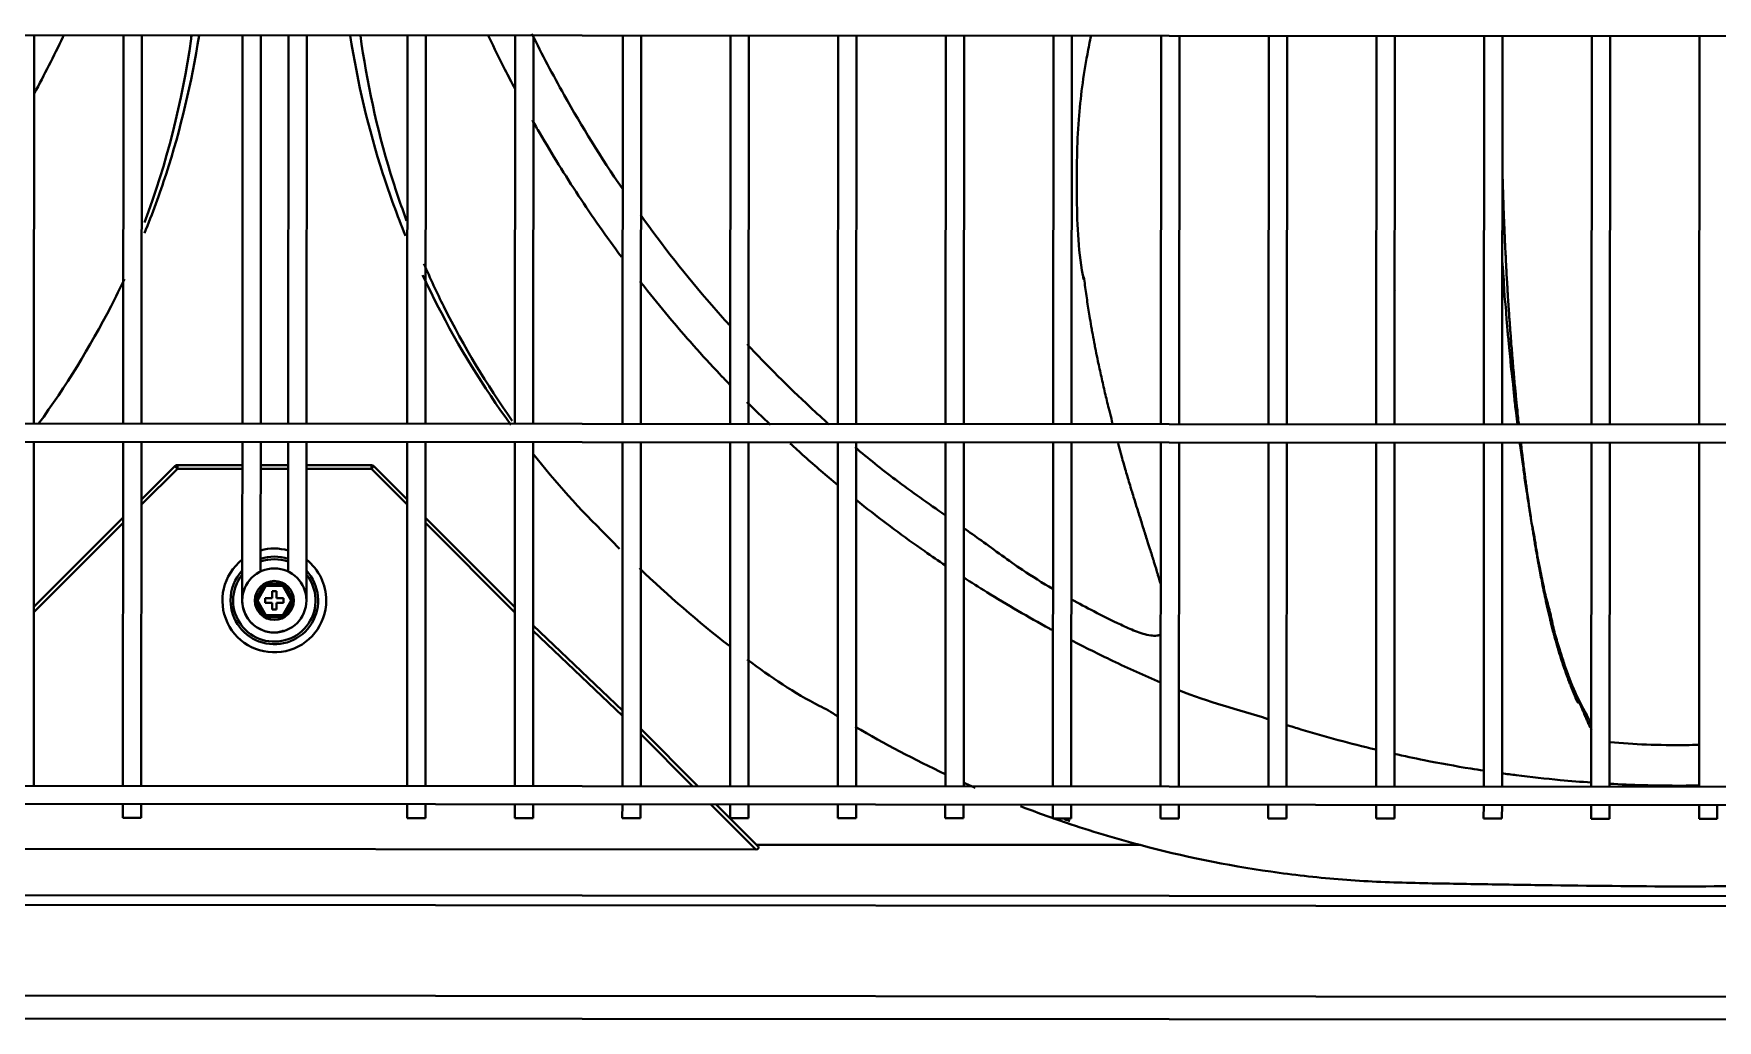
# Model space of a CAD drawing. Extents: x 58467 to 79089, y -33726 to -17391.
# Drawn here: x 72333.04 to 72369.78, y -21005.08 to -20983.54 of the extents above; entities that cross this region are included whole.
import ezdxf

# ---------------------------------------------------------------- set-up
doc = ezdxf.new("R2010")
doc.units = 0
doc.header["$LTSCALE"] = 100
doc.layers.add('+ENTE-ST-DOSEME USTU KONDDRENAJ', color=110, linetype='DOSEMEUSTUKONDENSDRENAJ_LINE', lineweight=40)
doc.linetypes.add('DOSEMEUSTUKONDENSDRENAJ_LINE', pattern='A,300,-40,["CD",Standard,S=15,R=0,X=-35,Y=-7.5],0', length=340)

# ---------------------------------------------------------------- blocks, each defined once
blk = doc.blocks.new('FUAYE KLİMA SANT')
at = {"color": 3}
for p, q in [((54066.519, -33684.622, 1.271), (54184.882, -33684.695, 1.271)), ((54120.379, -33693.133, 1.271), (54120.384, -33684.655, 1.271)), ((54122.333, -33684.656, 1.271), (54122.328, -33693.135, 1.271)), ((54122.728, -33693.135, 1.271), (54122.733, -33684.656, 1.271)), ((54124.934, -33684.658, 1.271), (54124.928, -33693.137, 1.271)), ((54125.328, -33693.137, 1.271), (54125.333, -33684.658, 1.271)), ((54125.933, -33684.658, 1.271), (54125.928, -33693.137, 1.271)), ((54126.328, -33693.137, 1.271), (54126.333, -33684.659, 1.271)), ((54128.532, -33684.66, 1.271), (54128.527, -33693.138, 1.271)), ((54128.927, -33693.139, 1.271), (54128.932, -33684.66, 1.271)), ((54130.882, -33684.661, 1.271), (54130.877, -33693.14, 1.271)), ((54131.277, -33693.14, 1.271), (54131.282, -33684.661, 1.271)), ((54133.232, -33684.663, 1.271), (54133.227, -33693.141, 1.271)), ((54133.627, -33693.141, 1.271), (54133.632, -33684.663, 1.271)), ((54135.581, -33684.664, 1.271), (54135.576, -33693.143, 1.271)), ((54135.976, -33693.143, 1.271), (54135.981, -33684.664, 1.271)), ((54137.931, -33684.665, 1.271), (54137.926, -33693.144, 1.271)), ((54138.326, -33693.144, 1.271), (54138.331, -33684.666, 1.271)), ((54140.281, -33684.667, 1.271), (54140.275, -33693.146, 1.271)), ((54140.675, -33693.146, 1.271), (54140.681, -33684.667, 1.271)), ((54142.63, -33684.668, 1.271), (54142.625, -33693.147, 1.271)), ((54143.025, -33693.147, 1.271), (54143.03, -33684.669, 1.271)), ((54144.98, -33684.67, 1.271), (54144.975, -33693.148, 1.271)), ((54145.375, -33693.149, 1.271), (54145.38, -33684.67, 1.271)), ((54147.33, -33684.671, 1.271), (54147.324, -33693.15, 1.271)), ((54147.724, -33693.15, 1.271), (54147.729, -33684.671, 1.271)), ((54149.68, -33684.673, 1.271), (54149.675, -33693.151, 1.271)), ((54150.075, -33693.151, 1.271), (54150.08, -33684.673, 1.271)), ((54152.03, -33684.674, 1.271), (54152.025, -33693.153, 1.271)), ((54152.425, -33693.153, 1.271), (54152.43, -33684.674, 1.271)), ((54154.379, -33684.676, 1.271), (54154.374, -33693.154, 1.271)), ((54154.774, -33693.154, 1.271), (54154.779, -33684.676, 1.271)), ((54156.729, -33684.677, 1.271), (54156.724, -33693.156, 1.271)), ((54150.077, -33690.241, 1.271), (54150.089, -33690.22, 1.271)), ((54184.876, -33693.173, 1.271), (54066.514, -33693.101, 1.271)), ((54066.513, -33693.501, 1.271), (54184.876, -33693.573, 1.271)), ((54120.374, -33701.038, 1.271), (54120.378, -33693.533, 1.271)), ((54122.328, -33693.535, 1.271), (54122.323, -33701.04, 1.271)), ((54122.723, -33701.04, 1.271), (54122.728, -33693.535, 1.271)), ((54124.928, -33693.537, 1.271), (54124.927, -33695.81, 1.271)), ((54125.327, -33695.81, 1.271), (54125.328, -33693.537, 1.271)), ((54125.928, -33693.537, 1.271), (54125.927, -33694.671, 1.271)), ((54126.327, -33694.672, 1.271), (54126.327, -33693.537, 1.271)), ((54128.527, -33693.538, 1.271), (54128.523, -33701.043, 1.271)), ((54128.922, -33701.044, 1.271), (54128.927, -33693.539, 1.271)), ((54130.877, -33693.54, 1.271), (54130.872, -33701.045, 1.271)), ((54131.272, -33701.045, 1.271), (54131.277, -33693.54, 1.271)), ((54133.226, -33693.541, 1.271), (54133.222, -33701.046, 1.271)), ((54133.622, -33701.046, 1.271), (54133.626, -33693.541, 1.271)), ((54135.576, -33693.543, 1.271), (54135.571, -33701.048, 1.271)), ((54135.971, -33701.048, 1.271), (54135.976, -33693.543, 1.271)), ((54137.926, -33693.544, 1.271), (54137.921, -33701.049, 1.271)), ((54138.321, -33701.049, 1.271), (54138.326, -33693.544, 1.271)), ((54140.275, -33693.546, 1.271), (54140.271, -33701.05, 1.271)), ((54140.671, -33701.051, 1.271), (54140.675, -33693.546, 1.271)), ((54142.625, -33693.547, 1.271), (54142.62, -33701.052, 1.271)), ((54143.02, -33701.052, 1.271), (54143.025, -33693.547, 1.271)), ((54144.974, -33693.548, 1.271), (54144.97, -33701.053, 1.271)), ((54145.37, -33701.054, 1.271), (54145.374, -33693.549, 1.271)), ((54147.324, -33693.55, 1.271), (54147.32, -33701.055, 1.271)), ((54147.719, -33701.055, 1.271), (54147.724, -33693.55, 1.271)), ((54149.675, -33693.551, 1.271), (54149.67, -33701.056, 1.271)), ((54150.07, -33701.056, 1.271), (54150.075, -33693.551, 1.271)), ((54152.024, -33693.553, 1.271), (54152.02, -33701.058, 1.271)), ((54152.42, -33701.058, 1.271), (54152.424, -33693.553, 1.271)), ((54154.374, -33693.554, 1.271), (54154.369, -33701.059, 1.271)), ((54154.769, -33701.059, 1.271), (54154.774, -33693.554, 1.271)), ((54156.724, -33693.556, 1.271), (54156.719, -33701.061, 1.271)), ((54122.727, -33694.788, 1.271), (54123.454, -33694.062, 1.271)), ((54122.727, -33694.901, 1.271), (54123.511, -33694.119, 1.271)), ((54123.511, -33694.119, 1.271), (54123.454, -33694.062, 1.271)), ((54123.511, -33694.039, 1.271), (54124.928, -33694.04, 1.271)), ((54123.511, -33694.119, 1.271), (54123.511, -33694.039, 1.271)), ((54123.511, -33694.119, 1.271), (54124.928, -33694.119, 1.271)), ((54125.328, -33694.04, 1.271), (54125.927, -33694.04, 1.271)), ((54125.328, -33694.12, 1.271), (54125.927, -33694.12, 1.271)), ((54126.327, -33694.04, 1.271), (54127.744, -33694.041, 1.271)), ((54126.327, -33694.12, 1.271), (54127.744, -33694.121, 1.271)), ((54127.744, -33694.121, 1.271), (54127.744, -33694.041, 1.271)), ((54127.801, -33694.065, 1.271), (54127.744, -33694.121, 1.271)), ((54127.744, -33694.121, 1.271), (54128.526, -33694.904, 1.271)), ((54127.801, -33694.065, 1.271), (54128.526, -33694.791, 1.271)), ((54124.927, -33694.954, 1.271), (54124.927, -33695.319, 1.271)), ((54125.327, -33695.319, 1.271), (54125.327, -33694.954, 1.271)), ((54125.927, -33694.954, 1.271), (54125.926, -33695.32, 1.271)), ((54125.927, -33694.671, 1.271), (54125.927, -33694.954, 1.271)), ((54126.326, -33695.32, 1.271), (54126.327, -33694.954, 1.271)), ((54126.327, -33694.954, 1.271), (54126.327, -33694.672, 1.271)), ((54126.327, -33694.954, 1.271), (54126.327, -33694.954, 1.271)), ((54120.376, -33697.136, 1.271), (54122.327, -33695.188, 1.271)), ((54120.376, -33697.25, 1.271), (54122.327, -33695.301, 1.271)), ((54125.926, -33695.32, 1.271), (54125.926, -33695.603, 1.271)), ((54126.326, -33695.32, 1.271), (54126.326, -33695.32, 1.271)), ((54126.326, -33695.603, 1.271), (54126.326, -33695.32, 1.271)), ((54128.926, -33695.191, 1.271), (54130.875, -33697.142, 1.271)), ((54128.926, -33695.304, 1.271), (54130.875, -33697.255, 1.271)), ((54124.927, -33695.602, 1.271), (54124.926, -33696.981, 1.271)), ((54125.326, -33696.363, 1.271), (54125.327, -33695.602, 1.271)), ((54125.926, -33695.603, 1.271), (54125.926, -33696.363, 1.271)), ((54126.325, -33696.977, 1.271), (54126.326, -33695.603, 1.271)), ((54125.201, -33696.995, 1.271), (54125.414, -33696.627, 1.271)), ((54125.442, -33696.677, 1.271), (54125.259, -33696.995, 1.271)), ((54125.414, -33696.627, 1.271), (54125.838, -33696.627, 1.271)), ((54125.442, -33696.677, 1.271), (54125.414, -33696.627, 1.271)), ((54125.81, -33696.677, 1.271), (54125.442, -33696.677, 1.271)), ((54125.676, -33696.795, 1.271), (54125.576, -33696.795, 1.271)), ((54125.576, -33696.945, 1.271), (54125.576, -33696.795, 1.271)), ((54125.676, -33696.795, 1.271), (54125.676, -33696.945, 1.271)), ((54125.838, -33696.627, 1.271), (54125.81, -33696.677, 1.271)), ((54125.993, -33696.995, 1.271), (54125.81, -33696.677, 1.271)), ((54125.838, -33696.627, 1.271), (54126.051, -33696.995, 1.271)), ((54125.413, -33697.363, 1.271), (54125.201, -33696.995, 1.271)), ((54125.259, -33696.995, 1.271), (54125.201, -33696.995, 1.271)), ((54125.259, -33696.995, 1.271), (54125.442, -33697.313, 1.271)), ((54125.426, -33696.945, 1.271), (54125.426, -33697.045, 1.271)), ((54125.576, -33696.945, 1.271), (54125.426, -33696.945, 1.271)), ((54125.576, -33697.045, 1.271), (54125.426, -33697.045, 1.271)), ((54125.576, -33697.195, 1.271), (54125.576, -33697.045, 1.271)), ((54125.676, -33697.195, 1.271), (54125.576, -33697.195, 1.271)), ((54125.676, -33696.945, 1.271), (54125.826, -33696.945, 1.271)), ((54125.676, -33697.045, 1.271), (54125.676, -33697.195, 1.271)), ((54125.676, -33697.045, 1.271), (54125.826, -33697.045, 1.271)), ((54125.809, -33697.313, 1.271), (54125.993, -33696.995, 1.271)), ((54125.826, -33696.945, 1.271), (54125.826, -33697.045, 1.271)), ((54126.051, -33696.995, 1.271), (54125.838, -33697.363, 1.271)), ((54126.051, -33696.995, 1.271), (54125.993, -33696.995, 1.271)), ((54125.442, -33697.313, 1.271), (54125.413, -33697.363, 1.271)), ((54125.838, -33697.363, 1.271), (54125.413, -33697.363, 1.271)), ((54125.442, -33697.313, 1.271), (54125.809, -33697.313, 1.271)), ((54125.838, -33697.363, 1.271), (54125.809, -33697.313, 1.271)), ((54131.274, -33697.542, 1.271), (54133.223, -33699.399, 1.271)), ((54131.274, -33697.655, 1.271), (54133.223, -33699.512, 1.271)), ((54133.622, -33699.799, 1.271), (54134.869, -33701.048, 1.271)), ((54133.622, -33699.912, 1.271), (54134.756, -33701.047, 1.271)), ((54178.373, -33701.074, 1.271), (54072.917, -33701.01, 1.271)), ((54072.917, -33701.41, 1.271), (54178.372, -33701.474, 1.271)), ((54122.323, -33701.44, 1.271), (54122.323, -33701.74, 1.271)), ((54122.723, -33701.74, 1.271), (54122.723, -33701.44, 1.271)), ((54128.522, -33701.443, 1.271), (54128.522, -33701.744, 1.271)), ((54128.922, -33701.744, 1.271), (54128.922, -33701.444, 1.271)), ((54130.872, -33701.445, 1.271), (54130.872, -33701.745, 1.271)), ((54131.272, -33701.745, 1.271), (54131.272, -33701.445, 1.271)), ((54133.222, -33701.446, 1.271), (54133.221, -33701.746, 1.271)), ((54133.621, -33701.747, 1.271), (54133.621, -33701.446, 1.271)), ((54135.156, -33701.448, 1.271), (54136.135, -33702.428, 1.271)), ((54135.269, -33701.448, 1.271), (54136.168, -33702.348, 1.271)), ((54135.571, -33701.448, 1.271), (54135.571, -33701.748, 1.271)), ((54135.971, -33701.748, 1.271), (54135.971, -33701.448, 1.271)), ((54137.921, -33701.449, 1.271), (54137.921, -33701.749, 1.271)), ((54138.321, -33701.75, 1.271), (54138.321, -33701.449, 1.271)), ((54140.27, -33701.45, 1.271), (54140.27, -33701.751, 1.271)), ((54140.67, -33701.751, 1.271), (54140.67, -33701.451, 1.271)), ((54142.62, -33701.452, 1.271), (54142.62, -33701.752, 1.271)), ((54143.02, -33701.752, 1.271), (54143.02, -33701.452, 1.271)), ((54144.97, -33701.453, 1.271), (54144.97, -33701.754, 1.271)), ((54145.369, -33701.754, 1.271), (54145.37, -33701.454, 1.271)), ((54147.319, -33701.455, 1.271), (54147.319, -33701.755, 1.271)), ((54147.719, -33701.755, 1.271), (54147.719, -33701.455, 1.271)), ((54149.67, -33701.456, 1.271), (54149.67, -33701.756, 1.271)), ((54150.07, -33701.757, 1.271), (54150.07, -33701.456, 1.271)), ((54152.02, -33701.458, 1.271), (54152.019, -33701.758, 1.271)), ((54152.419, -33701.758, 1.271), (54152.42, -33701.458, 1.271)), ((54154.369, -33701.459, 1.271), (54154.369, -33701.759, 1.271)), ((54154.769, -33701.76, 1.271), (54154.769, -33701.459, 1.271)), ((54156.719, -33701.461, 1.271), (54156.719, -33701.761, 1.271)), ((54157.119, -33701.761, 1.271), (54157.119, -33701.461, 1.271)), ((54122.723, -33701.74, 1.271), (54122.323, -33701.74, 1.271)), ((54128.922, -33701.744, 1.271), (54128.522, -33701.744, 1.271)), ((54131.272, -33701.745, 1.271), (54130.872, -33701.745, 1.271)), ((54133.621, -33701.747, 1.271), (54133.221, -33701.746, 1.271)), ((54135.971, -33701.748, 1.271), (54135.571, -33701.748, 1.271)), ((54138.321, -33701.75, 1.271), (54137.921, -33701.749, 1.271)), ((54140.67, -33701.751, 1.271), (54140.27, -33701.751, 1.271)), ((54143.02, -33701.752, 1.271), (54142.62, -33701.752, 1.271)), ((54145.369, -33701.754, 1.271), (54144.97, -33701.754, 1.271)), ((54147.719, -33701.755, 1.271), (54147.319, -33701.755, 1.271)), ((54150.07, -33701.757, 1.271), (54149.67, -33701.756, 1.271)), ((54152.419, -33701.758, 1.271), (54152.019, -33701.758, 1.271)), ((54154.769, -33701.76, 1.271), (54154.369, -33701.759, 1.271)), ((54157.119, -33701.761, 1.271), (54156.719, -33701.761, 1.271)), ((54144.519, -33702.333, 1.271), (54136.148, -33702.328, 1.271)), ((54136.135, -33702.428, 1.271), (54115.11, -33702.415, 1.271)), ((54073.195, -33703.402, 1.271), (54178.049, -33703.466, 1.271)), ((54178.201, -33703.678, 1.271), (54073.043, -33703.614, 1.271)), ((54067.642, -33705.59, 1.271), (54183.69, -33705.66, 1.271)), ((54183.69, -33706.16, 1.271), (54067.641, -33706.09, 1.271))]:
    blk.add_line(p, q, dxfattribs=at)
for radius in [0.7, 0.425, 0.425]:
    blk.add_circle((54125.626, -33696.995, 1.271), radius, dxfattribs=at)
at = {"color": 3, "extrusion": (0, 0, -1)}
blk.add_arc((-54123.511, -33694.119, -1.271), 0.08, 45.0349, 90.0349, dxfattribs=at)
at = {"color": 3}
for centre, radius, start, end in [((54127.744, -33694.121, 1.271), 0.08, 44.9651, 89.9651), ((54125.626, -33696.995, 1.271), 1.133, 128.1082, 359.9651), ((54125.626, -33696.995, 1.271), 1.133, 74.6258, 105.3045), ((54125.626, -33696.995, 1.271), 0.956, 71.7007, 108.2294), ((54125.626, -33696.995, 1.271), 0.9, 70.5083, 109.422), ((54125.626, -33696.995, 1.271), 1.133, 359.9651, 51.8277), ((54125.626, -33696.995, 1.271), 0.956, 136.9846, 179.9651), ((54125.626, -33696.995, 1.271), 0.956, 179.9651, 42.9456), ((54125.626, -33696.995, 1.271), 0.9, 141.0063, 179.9651), ((54125.626, -33696.995, 1.271), 0.9, 179.9651, 38.9295)]:
    blk.add_arc(centre, radius, start, end, dxfattribs=at)
blk.add_ellipse((54136.055, -33702.348, 1.271), major_axis=(-0.137, 0.057), ratio=0.414214, start_param=2.356194, end_param=3.926991, dxfattribs=at)
for points, knots in [([(54121.025, -33684.67, 1.271), (54121.021, -33684.68, 1.271), (54120.818, -33685.104, 1.271), (54120.605, -33685.523, 1.271), (54120.387, -33685.926, 1.271)], [0, 0, 0, 0, 0.023633, 1, 1, 1, 1]), ([(54122.792, -33688.746, 1.271), (54123.277, -33687.455, 1.271), (54123.616, -33686.117, 1.271), (54123.813, -33684.713, 1.271), (54123.816, -33684.687, 1.271), (54123.82, -33684.661, 1.271)], [0, 0, 0, 0, 0.981495, 0.981495, 1, 1, 1, 1]), ([(54122.792, -33688.979, 1.271), (54122.965, -33688.553, 1.271), (54123.122, -33688.122, 1.271), (54123.582, -33686.703, 1.271), (54123.823, -33685.696, 1.271), (54123.982, -33684.664, 1.271)], [0, 0, 0, 0, 0.306385, 0.306385, 1, 1, 1, 1]), ([(54127.283, -33684.663, 1.271), (54127.44, -33685.689, 1.271), (54127.68, -33686.702, 1.271), (54128.143, -33688.137, 1.271), (54128.308, -33688.588, 1.271), (54128.489, -33689.033, 1.271)], [0, 0, 0, 0, 0.681342, 0.681342, 1, 1, 1, 1]), ([(54127.505, -33684.661, 1.271), (54127.642, -33685.68, 1.271), (54127.861, -33686.685, 1.271), (54128.27, -33688.021, 1.271), (54128.387, -33688.364, 1.271), (54128.513, -33688.705, 1.271)], [0, 0, 0, 0, 0.742253, 0.742253, 1, 1, 1, 1]), ([(54130.88, -33685.827, 1.271), (54130.805, -33685.687, 1.271), (54130.612, -33685.316, 1.271), (54130.421, -33684.931, 1.271), (54130.305, -33684.686, 1.271), (54130.3, -33684.676, 1.271)], [0, 0, 0, 0, 0.36828, 0.975008, 1, 1, 1, 1]), ([(54131.249, -33684.629, 1.271), (54131.469, -33685.075, 1.271), (54132.067, -33686.21, 1.271), (54132.758, -33687.329, 1.271), (54133.214, -33687.999, 1.271)], [0, 0, 0, 0, 0.392123, 1, 1, 1, 1]), ([(54143.288, -33689.986, 1.271), (54143.282, -33689.957, 1.271), (54143.164, -33689.344, 1.271), (54143.129, -33688.173, 1.271), (54143.148, -33686.561, 1.271), (54143.299, -33685.409, 1.271), (54143.423, -33684.802, 1.271), (54143.453, -33684.666, 1.271)], [0, 0, 0, 0, 0.017033, 0.353101, 0.655124, 0.923021, 1, 1, 1, 1]), ([(54133.201, -33689.494, 1.271), (54133.039, -33689.276, 1.271), (54132.721, -33688.835, 1.271), (54132.264, -33688.164, 1.271), (54131.829, -33687.484, 1.271), (54131.497, -33686.932, 1.271), (54131.311, -33686.608, 1.271), (54131.257, -33686.514, 1.271)], [0, 0, 0, 0, 0.229373, 0.457693, 0.68426, 0.909075, 1, 1, 1, 1]), ([(54152.428, -33687.513, 1.271), (54152.428, -33687.531, 1.271), (54152.43, -33687.583, 1.271), (54152.432, -33687.703, 1.271), (54152.436, -33687.854, 1.271), (54152.441, -33688.02, 1.271), (54152.446, -33688.167, 1.271), (54152.451, -33688.315, 1.271), (54152.456, -33688.479, 1.271), (54152.462, -33688.626, 1.271), (54152.468, -33688.79, 1.271), (54152.474, -33688.938, 1.271), (54152.481, -33689.104, 1.271), (54152.488, -33689.255, 1.271), (54152.496, -33689.406, 1.271), (54152.504, -33689.571, 1.271), (54152.512, -33689.717, 1.271), (54152.52, -33689.879, 1.271), (54152.529, -33690.024, 1.271), (54152.538, -33690.186, 1.271), (54152.548, -33690.347, 1.271), (54152.557, -33690.492, 1.271), (54152.568, -33690.654, 1.271), (54152.578, -33690.801, 1.271), (54152.59, -33690.965, 1.271), (54152.601, -33691.112, 1.271), (54152.612, -33691.256, 1.271), (54152.624, -33691.415, 1.271), (54152.637, -33691.573, 1.271), (54152.65, -33691.731, 1.271), (54152.663, -33691.888, 1.271), (54152.676, -33692.029, 1.271), (54152.69, -33692.186, 1.271), (54152.703, -33692.328, 1.271), (54152.718, -33692.487, 1.271), (54152.732, -33692.63, 1.271), (54152.747, -33692.772, 1.271), (54152.763, -33692.928, 1.271), (54152.776, -33693.054, 1.271), (54152.785, -33693.134, 1.271), (54152.787, -33693.153, 1.271)], [0, 0, 0, 0, 0.009218, 0.026414, 0.060805, 0.086598, 0.112391, 0.138185, 0.163978, 0.198369, 0.215565, 0.249956, 0.275749, 0.301542, 0.327336, 0.353129, 0.38752, 0.404715, 0.439106, 0.4649, 0.490693, 0.525084, 0.54228, 0.576671, 0.602464, 0.628257, 0.65405, 0.679844, 0.714235, 0.740028, 0.765821, 0.800212, 0.817408, 0.851799, 0.877592, 0.903386, 0.929179, 0.954972, 0.989363, 1, 1, 1, 1]), ([(54133.614, -33688.572, 1.271), (54134.096, -33689.245, 1.271), (54134.732, -33690.055, 1.271), (54135.425, -33690.838, 1.271), (54135.554, -33690.981, 1.271)], [0, 0, 0, 0, 0.816114, 1, 1, 1, 1]), ([(54128.891, -33689.647, 1.271), (54129.028, -33689.963, 1.271), (54129.173, -33690.275, 1.271), (54129.76, -33691.451, 1.271), (54130.259, -33692.282, 1.271), (54130.82, -33693.074, 1.271)], [0, 0, 0, 0, 0.260427, 0.260427, 1, 1, 1, 1]), ([(54152.427, -33689.628, 1.271), (54152.432, -33689.685, 1.271), (54152.446, -33689.832, 1.271), (54152.458, -33690.002, 1.271), (54152.465, -33690.177, 1.271), (54152.473, -33690.34, 1.271), (54152.501, -33690.551, 1.271), (54152.515, -33690.782, 1.271), (54152.529, -33691.001, 1.271), (54152.551, -33691.23, 1.271), (54152.58, -33691.469, 1.271), (54152.599, -33691.682, 1.271), (54152.611, -33691.862, 1.271), (54152.627, -33692.033, 1.271), (54152.662, -33692.25, 1.271), (54152.681, -33692.506, 1.271), (54152.704, -33692.733, 1.271), (54152.731, -33692.94, 1.271), (54152.75, -33693.072, 1.271), (54152.761, -33693.155, 1.271)], [0, 0, 0, 0, 0.05251, 0.142079, 0.177348, 0.206327, 0.265132, 0.339751, 0.382815, 0.429016, 0.527009, 0.615313, 0.649401, 0.678603, 0.742262, 0.822382, 0.868126, 0.917465, 1, 1, 1, 1]), ([(54120.482, -33693.136, 1.271), (54121.072, -33692.326, 1.271), (54121.6, -33691.47, 1.271), (54122.163, -33690.375, 1.271), (54122.26, -33690.179, 1.271), (54122.353, -33689.982, 1.271)], [0, 0, 0, 0, 0.823029, 0.823029, 1, 1, 1, 1]), ([(54128.863, -33689.893, 1.271), (54128.965, -33690.113, 1.271), (54129.072, -33690.332, 1.271), (54129.647, -33691.456, 1.271), (54130.187, -33692.335, 1.271), (54130.788, -33693.159, 1.271)], [0, 0, 0, 0, 0.192969, 0.192969, 1, 1, 1, 1]), ([(54135.562, -33692.279, 1.271), (54135.49, -33692.205, 1.271), (54135.223, -33691.927, 1.271), (54134.775, -33691.435, 1.271), (54134.228, -33690.801, 1.271), (54133.844, -33690.329, 1.271), (54133.64, -33690.07, 1.271), (54133.608, -33690.029, 1.271)], [0, 0, 0, 0, 0.10453, 0.387673, 0.668723, 0.947676, 1, 1, 1, 1]), ([(54143.925, -33693.148, 1.271), (54143.924, -33693.144, 1.271), (54143.904, -33693.067, 1.271), (54143.874, -33692.953, 1.271), (54143.832, -33692.785, 1.271), (54143.795, -33692.633, 1.271), (54143.754, -33692.461, 1.271), (54143.714, -33692.288, 1.271), (54143.675, -33692.114, 1.271), (54143.637, -33691.942, 1.271), (54143.596, -33691.749, 1.271), (54143.561, -33691.576, 1.271), (54143.523, -33691.383, 1.271), (54143.494, -33691.227, 1.271), (54143.459, -33691.033, 1.271), (54143.429, -33690.857, 1.271), (54143.397, -33690.66, 1.271), (54143.369, -33690.48, 1.271), (54143.342, -33690.298, 1.271), (54143.317, -33690.116, 1.271), (54143.302, -33689.995, 1.271), (54143.294, -33689.934, 1.271)], [0, 0, 0, 0, 0.003613, 0.076073, 0.112302, 0.166647, 0.220991, 0.275335, 0.32968, 0.384024, 0.438368, 0.510827, 0.547057, 0.619516, 0.655746, 0.728205, 0.782549, 0.836893, 0.891238, 0.945582, 1, 1, 1, 1]), ([(54135.942, -33691.401, 1.271), (54136.382, -33691.87, 1.271), (54136.975, -33692.459, 1.271), (54137.597, -33693.032, 1.271), (54137.738, -33693.158, 1.271)], [0, 0, 0, 0, 0.777017, 1, 1, 1, 1]), ([(54144.977, -33696.672, 1.271), (54144.973, -33696.654, 1.271), (54144.957, -33696.599, 1.271), (54144.933, -33696.515, 1.271), (54144.902, -33696.409, 1.271), (54144.873, -33696.314, 1.271), (54144.844, -33696.217, 1.271), (54144.813, -33696.118, 1.271), (54144.777, -33696.002, 1.271), (54144.74, -33695.885, 1.271), (54144.707, -33695.78, 1.271), (54144.674, -33695.674, 1.271), (54144.635, -33695.551, 1.271), (54144.595, -33695.425, 1.271), (54144.556, -33695.301, 1.271), (54144.515, -33695.173, 1.271), (54144.475, -33695.044, 1.271), (54144.433, -33694.911, 1.271), (54144.392, -33694.777, 1.271), (54144.35, -33694.64, 1.271), (54144.308, -33694.503, 1.271), (54144.267, -33694.364, 1.271), (54144.22, -33694.208, 1.271), (54144.174, -33694.051, 1.271), (54144.134, -33693.91, 1.271), (54144.088, -33693.751, 1.271), (54144.056, -33693.636, 1.271), (54144.035, -33693.557, 1.271), (54144.032, -33693.549, 1.271)], [0, 0, 0, 0, 0.021221, 0.066801, 0.097188, 0.142768, 0.173155, 0.203541, 0.249122, 0.294702, 0.325088, 0.355475, 0.401055, 0.446635, 0.477022, 0.522602, 0.568182, 0.598569, 0.644149, 0.689729, 0.720116, 0.765696, 0.811276, 0.856856, 0.902436, 0.932823, 0.993597, 1, 1, 1, 1]), ([(54152.806, -33693.553, 1.271), (54152.808, -33693.572, 1.271), (54152.828, -33693.731, 1.271), (54152.869, -33693.935, 1.271), (54152.896, -33694.197, 1.271), (54152.928, -33694.447, 1.271), (54152.974, -33694.711, 1.271), (54153.009, -33694.934, 1.271), (54153.035, -33695.119, 1.271), (54153.061, -33695.287, 1.271), (54153.108, -33695.489, 1.271), (54153.142, -33695.702, 1.271), (54153.171, -33695.897, 1.271), (54153.205, -33696.096, 1.271), (54153.267, -33696.385, 1.271), (54153.311, -33696.618, 1.271), (54153.387, -33696.968, 1.271), (54153.451, -33697.173, 1.271), (54153.502, -33697.409, 1.271), (54153.542, -33697.59, 1.271), (54153.588, -33697.772, 1.271), (54153.632, -33697.918, 1.271), (54153.66, -33698.014, 1.271), (54153.687, -33698.104, 1.271), (54153.728, -33698.227, 1.271), (54153.787, -33698.408, 1.271), (54153.908, -33698.748, 1.271), (54154.06, -33699.123, 1.271), (54154.216, -33699.387, 1.271), (54154.305, -33699.566, 1.271), (54154.353, -33699.665, 1.271), (54154.368, -33699.704, 1.271), (54154.371, -33699.713, 1.271)], [0, 0, 0, 0, 0.008371, 0.069424, 0.094367, 0.121283, 0.179384, 0.232883, 0.253705, 0.270958, 0.305551, 0.345961, 0.367488, 0.389621, 0.435291, 0.515912, 0.532189, 0.589294, 0.613481, 0.639638, 0.667776, 0.697453, 0.714276, 0.72148, 0.744733, 0.767084, 0.80554, 0.900316, 0.940461, 0.976172, 0.994503, 1, 1, 1, 1]), ([(54152.832, -33693.554, 1.271), (54152.835, -33693.584, 1.271), (54152.846, -33693.674, 1.271), (54152.86, -33693.795, 1.271), (54152.879, -33693.946, 1.271), (54152.896, -33694.083, 1.271), (54152.915, -33694.236, 1.271), (54152.933, -33694.372, 1.271), (54152.951, -33694.507, 1.271), (54152.972, -33694.655, 1.271), (54152.99, -33694.787, 1.271), (54153.011, -33694.932, 1.271), (54153.028, -33695.049, 1.271), (54153.05, -33695.193, 1.271), (54153.069, -33695.323, 1.271), (54153.092, -33695.466, 1.271), (54153.113, -33695.595, 1.271), (54153.134, -33695.725, 1.271), (54153.156, -33695.854, 1.271), (54153.178, -33695.983, 1.271), (54153.198, -33696.097, 1.271), (54153.221, -33696.223, 1.271), (54153.241, -33696.333, 1.271), (54153.267, -33696.47, 1.271), (54153.289, -33696.579, 1.271), (54153.316, -33696.715, 1.271), (54153.338, -33696.822, 1.271), (54153.363, -33696.942, 1.271), (54153.386, -33697.049, 1.271), (54153.413, -33697.168, 1.271), (54153.44, -33697.286, 1.271), (54153.465, -33697.392, 1.271), (54153.491, -33697.497, 1.271), (54153.517, -33697.601, 1.271), (54153.544, -33697.704, 1.271), (54153.571, -33697.805, 1.271), (54153.599, -33697.906, 1.271), (54153.628, -33698.005, 1.271), (54153.656, -33698.1, 1.271), (54153.686, -33698.198, 1.271), (54153.717, -33698.294, 1.271), (54153.744, -33698.378, 1.271), (54153.772, -33698.46, 1.271), (54153.805, -33698.553, 1.271), (54153.838, -33698.645, 1.271), (54153.867, -33698.724, 1.271), (54153.897, -33698.802, 1.271), (54153.926, -33698.878, 1.271), (54153.961, -33698.965, 1.271), (54153.991, -33699.039, 1.271), (54154.02, -33699.111, 1.271), (54154.046, -33699.172, 1.271), (54154.071, -33699.233, 1.271), (54154.1, -33699.207, 1.271), (54154.128, -33699.273, 1.271), (54154.156, -33699.339, 1.271), (54154.179, -33699.39, 1.271), (54154.203, -33699.446, 1.271), (54154.223, -33699.491, 1.271), (54154.246, -33699.545, 1.271), (54154.264, -33699.586, 1.271), (54154.285, -33699.633, 1.271), (54154.303, -33699.675, 1.271), (54154.318, -33699.71, 1.271), (54154.334, -33699.747, 1.271), (54154.341, -33699.763, 1.271), (54154.343, -33699.768, 1.271)], [0, 0, 0, 0, 0.011806, 0.035618, 0.047525, 0.071337, 0.089197, 0.107056, 0.124916, 0.142775, 0.166588, 0.178494, 0.202307, 0.214213, 0.238026, 0.255886, 0.273745, 0.291605, 0.309464, 0.327324, 0.345183, 0.357089, 0.380902, 0.392808, 0.416621, 0.428527, 0.45234, 0.464246, 0.482106, 0.499965, 0.517825, 0.535684, 0.547591, 0.56545, 0.58331, 0.595216, 0.613075, 0.630935, 0.642841, 0.660701, 0.67856, 0.690467, 0.702373, 0.720232, 0.738092, 0.749998, 0.761905, 0.779764, 0.79167, 0.80953, 0.821436, 0.833343, 0.845249, 0.857155, 0.875015, 0.886921, 0.898827, 0.910734, 0.92264, 0.934546, 0.946453, 0.958359, 0.970265, 0.982172, 0.994078, 1, 1, 1, 1]), ([(54137.919, -33694.473, 1.271), (54137.674, -33694.27, 1.271), (54137.327, -33693.972, 1.271), (54136.988, -33693.663, 1.271), (54136.886, -33693.568, 1.271)], [0, 0, 0, 0, 0.695118, 1, 1, 1, 1]), ([(54138.3, -33693.65, 1.271), (54138.587, -33693.893, 1.271), (54139.224, -33694.406, 1.271), (54139.9, -33694.878, 1.271), (54140.266, -33695.133, 1.271)], [0, 0, 0, 0, 0.462065, 1, 1, 1, 1]), ([(54140.272, -33696.231, 1.271), (54140.121, -33696.13, 1.271), (54139.515, -33695.715, 1.271), (54138.866, -33695.232, 1.271), (54138.374, -33694.842, 1.271), (54138.315, -33694.795, 1.271)], [0, 0, 0, 0, 0.224879, 0.906883, 1, 1, 1, 1]), ([(54140.67, -33695.415, 1.271), (54140.799, -33695.505, 1.271), (54141.226, -33695.807, 1.271), (54141.857, -33696.279, 1.271), (54142.391, -33696.612, 1.271), (54142.617, -33696.743, 1.271)], [0, 0, 0, 0, 0.202389, 0.669659, 1, 1, 1, 1]), ([(54142.619, -33697.65, 1.271), (54142.593, -33697.636, 1.271), (54142.104, -33697.371, 1.271), (54141.449, -33696.989, 1.271), (54140.833, -33696.6, 1.271), (54140.664, -33696.49, 1.271)], [0, 0, 0, 0, 0.038243, 0.734735, 1, 1, 1, 1]), ([(54124.926, -33696.995, 1.271), (54124.926, -33697.056, 1.271), (54124.941, -33697.169, 1.271), (54125.017, -33697.364, 1.271), (54125.159, -33697.536, 1.271), (54125.346, -33697.646, 1.271), (54125.53, -33697.696, 1.271), (54125.69, -33697.697, 1.271), (54125.79, -33697.668, 1.271), (54125.826, -33697.653, 1.271)], [0, 0, 0, 0, 0.137285, 0.262147, 0.473488, 0.63553, 0.754235, 0.906368, 1, 1, 1, 1]), ([(54143.022, -33696.972, 1.271), (54143.185, -33697.061, 1.271), (54143.54, -33697.247, 1.271), (54144.002, -33697.48, 1.271), (54144.415, -33697.671, 1.271), (54144.685, -33697.759, 1.271), (54144.878, -33697.768, 1.271), (54144.947, -33697.753, 1.271), (54144.973, -33697.742, 1.271)], [0, 0, 0, 0, 0.264162, 0.571071, 0.733206, 0.891725, 0.957075, 1, 1, 1, 1]), ([(54144.965, -33698.787, 1.271), (54144.614, -33698.636, 1.271), (54143.959, -33698.339, 1.271), (54143.315, -33698.017, 1.271), (54143.016, -33697.861, 1.271)], [0, 0, 0, 0, 0.53182, 1, 1, 1, 1]), ([(54135.948, -33698.285, 1.271), (54136.458, -33698.665, 1.271), (54136.982, -33699.026, 1.271), (54137.651, -33699.357, 1.271), (54137.783, -33699.439, 1.271), (54137.915, -33699.519, 1.271)], [0, 0, 0, 0, 0.803702, 0.803702, 1, 1, 1, 1]), ([(54149.663, -33700.25, 1.271), (54149.114, -33700.119, 1.271), (54148.465, -33699.944, 1.271), (54147.821, -33699.746, 1.271), (54147.717, -33699.713, 1.271)], [0, 0, 0, 0, 0.838104, 1, 1, 1, 1]), ([(54154.771, -33700.087, 1.271), (54155.039, -33700.112, 1.271), (54155.596, -33700.15, 1.271), (54156.242, -33700.154, 1.271), (54156.624, -33700.15, 1.271), (54156.721, -33700.149, 1.271)], [0, 0, 0, 0, 0.406262, 0.849224, 1, 1, 1, 1]), ([(54152.015, -33700.709, 1.271), (54151.924, -33700.696, 1.271), (54151.491, -33700.627, 1.271), (54150.84, -33700.51, 1.271), (54150.283, -33700.392, 1.271), (54150.065, -33700.343, 1.271)], [0, 0, 0, 0, 0.138987, 0.661876, 1, 1, 1, 1]), ([(54154.367, -33700.97, 1.271), (54154.141, -33700.954, 1.271), (54153.595, -33700.91, 1.271), (54152.945, -33700.838, 1.271), (54152.521, -33700.782, 1.271), (54152.415, -33700.768, 1.271)], [0, 0, 0, 0, 0.346789, 0.837259, 1, 1, 1, 1]), ([(54156.349, -33701.039, 1.271), (54156.065, -33701.037, 1.271), (54155.538, -33701.032, 1.271), (54155.011, -33701.009, 1.271), (54154.767, -33700.995, 1.271)], [0, 0, 0, 0, 0.537477, 1, 1, 1, 1]), ([(54156.318, -33703.24, 1.271), (54155.321, -33703.233, 1.271), (54154.324, -33703.223, 1.271), (54152.828, -33703.203, 1.271), (54152.33, -33703.195, 1.271), (54151.333, -33703.178, 1.271), (54150.834, -33703.171, 1.271), (54149.838, -33703.145, 1.271), (54149.339, -33703.121, 1.271), (54148.349, -33703.039, 1.271), (54147.86, -33702.984, 1.271), (54146.405, -33702.775, 1.271), (54145.453, -33702.581, 1.271), (54144.519, -33702.333, 1.271)], [0, 0, 0, 0, 0.25, 0.25, 0.375, 0.375, 0.5, 0.5, 0.625, 0.625, 0.75, 0.75, 1, 1, 1, 1]), ([(54167.869, -33702.412, 1.271), (54166.932, -33702.648, 1.271), (54165.986, -33702.829, 1.271), (54164.555, -33703.019, 1.271), (54164.076, -33703.069, 1.271), (54163.114, -33703.14, 1.271), (54162.63, -33703.159, 1.271), (54161.176, -33703.19, 1.271), (54160.204, -33703.202, 1.271), (54158.262, -33703.226, 1.271), (54157.29, -33703.235, 1.271), (54156.318, -33703.24, 1.271)], [0, 0, 0, 0, 0.25, 0.25, 0.375, 0.375, 0.5, 0.5, 0.75, 0.75, 1, 1, 1, 1])]:
    blk.add_open_spline(points, degree=3, knots=knots, dxfattribs=at)
for points in [[(54136.452, -33693.159, 1.271), (54136.28, -33692.995, 1.271), (54136.109, -33692.83, 1.271), (54135.938, -33692.665, 1.271)], [(54131.267, -33693.788, 1.271), (54131.764, -33694.414, 1.271), (54132.3, -33695.01, 1.271), (54132.875, -33695.575, 1.271)], [(54132.875, -33695.575, 1.271), (54132.97, -33695.674, 1.271), (54133.066, -33695.772, 1.271), (54133.162, -33695.869, 1.271)], [(54133.596, -33696.294, 1.271), (54134.22, -33696.892, 1.271), (54134.875, -33697.457, 1.271), (54135.558, -33697.988, 1.271)], [(54147.312, -33699.583, 1.271), (54146.656, -33699.366, 1.271), (54146.008, -33699.22, 1.271), (54145.37, -33698.957, 1.271)], [(54138.306, -33699.753, 1.271), (54138.946, -33700.126, 1.271), (54139.601, -33700.471, 1.271), (54140.269, -33700.785, 1.271)], [(54154.352, -33699.788, 1.271), (54154.359, -33699.8, 1.271), (54154.365, -33699.812, 1.271), (54154.372, -33699.823, 1.271)], [(54140.661, -33700.966, 1.271), (54140.748, -33701.005, 1.271), (54140.836, -33701.044, 1.271), (54140.923, -33701.082, 1.271)], [(54156.719, -33701.034, 1.271), (54156.596, -33701.036, 1.271), (54156.472, -33701.038, 1.271), (54156.349, -33701.039, 1.271)], [(54141.914, -33701.488, 1.271), (54142.244, -33701.616, 1.271), (54142.577, -33701.736, 1.271), (54142.914, -33701.85, 1.271)], [(54142.87, -33701.772, 1.271), (54142.909, -33701.785, 1.271), (54142.949, -33701.798, 1.271), (54142.988, -33701.811, 1.271)], [(54142.914, -33701.85, 1.271), (54143.443, -33702.029, 1.271), (54143.978, -33702.19, 1.271), (54144.519, -33702.333, 1.271)]]:
    blk.add_open_spline(points, degree=3, dxfattribs=at)

msp = doc.modelspace()

# ---------------------------------------------------------------- block references
at = {"layer": '+ENTE-ST-DOSEME USTU KONDDRENAJ', "color": 3, "linetype": 'Continuous'}
msp.add_blockref('FUAYE KLİMA SANT', (18212.664, 12701.082), dxfattribs=at)

doc.saveas('drawing.dxf')
